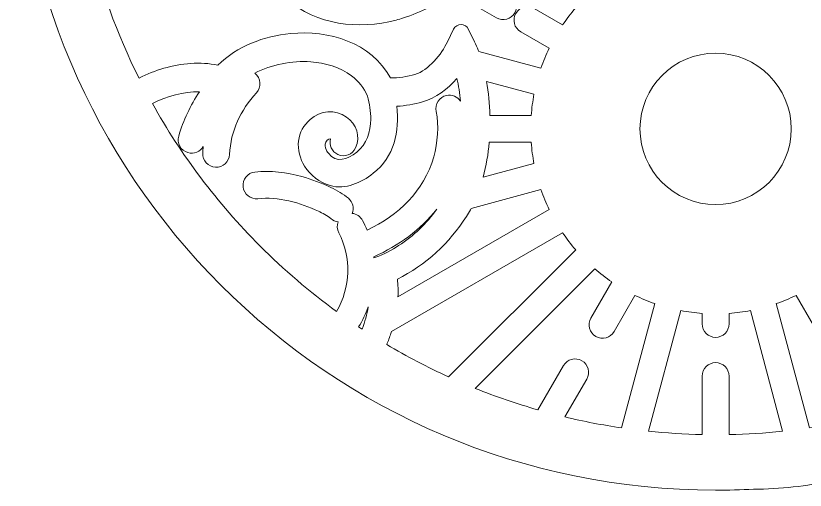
# Model space of a CAD drawing. Header units: millimetres. Extents: x -203 to 203, y -203 to 203.
# Drawn here: x -203.2 to 26, y -203.2 to -65.5 of the extents above; entities that cross this region are included whole.
import ezdxf

# ---------------------------------------------------------------- set-up
doc = ezdxf.new("R2010")
doc.units = ezdxf.units.MM
doc.header["$MEASUREMENT"] = 0
doc.layers.add('Layer 1', color=7, linetype='Continuous')

msp = doc.modelspace()

# ---------------------------------------------------------------- linework, layer by layer
at = {"layer": 'Layer 1', "lineweight": 9}
for points, knots in [([(33.7208, -200.4134), (76.3242, -193.2977), (114.4402, -172.9273), (143.6838, -143.6838), (180.4558, -106.9117), (203.2, -56.1117), (203.2, 0), (203.2, 56.1116), (180.4558, 106.9117), (143.6838, 143.6838), (108.1613, 179.2061), (61.0701, 200.2619), (10.8867, 202.9111), (9.3566, 202.9111), (7.8348, 203.165), (6.3208, 203.0996), (4.2214, 203.1637), (2.115, 203.2), (0, 203.2), (-112.2233, 203.2), (-203.2, 112.2234), (-203.2, 0), (-203.2, -112.2232), (-112.2236, -203.2), (0, -203.2), (3.7048, -203.2), (7.3858, -203.0983), (11.0418, -202.9022), (18.8322, -202.8955), (26.4212, -202.0358), (33.7208, -200.4134)], [0, 0, 0, 0, 0.1, 0.1, 0.1, 0.2, 0.2, 0.2, 0.3, 0.3, 0.3, 0.4, 0.4, 0.4, 0.5, 0.5, 0.5, 0.6, 0.6, 0.6, 0.7, 0.7, 0.7, 0.8, 0.8, 0.8, 0.9, 0.9, 0.9, 1, 1, 1, 1]), ([(-182.0734, -43.2027), (-178.7597, -57.2231), (-173.8393, -70.7784), (-167.4168, -83.623), (-165.0952, -82.4381), (-162.6552, -81.4776), (-160.1814, -80.7619), (-155.2302, -79.3294), (-149.576, -78.7404), (-144.4995, -79.885), (-139.0536, -74.3746), (-131.0343, -71.4053), (-123.432, -70.6939), (-112.3632, -69.6581), (-99.9639, -73.235), (-94.4126, -83.5819), (-92.1243, -83.6614), (-89.4729, -83.1203), (-87.3024, -82.5229), (-83.3238, -81.4279), (-79.5997, -76.6611), (-77.8653, -73.0918), (-77.8653, -73.0918), (-76.1004, -69.4597), (-76.1004, -69.4597), (-75.207, -67.6209), (-72.588, -67.6284), (-71.7051, -69.4723), (-71.7051, -69.4723), (-69.9625, -73.1121), (-69.9625, -73.1121), (-69.5836, -73.9035), (-69.2395, -74.7118), (-68.9249, -75.5309), (-68.8809, -75.6455), (-68.8374, -75.7604), (-68.7944, -75.8755), (-68.7944, -75.8755), (-50.7139, -80.7202), (-50.7139, -80.7202), (-50.0264, -78.7421), (-49.2284, -76.8159), (-48.3237, -74.9508), (-48.3237, -74.9508), (-56.598, -70.1736), (-56.598, -70.1736), (-58.4608, -69.0982), (-59.098, -66.7046), (-58.0203, -64.8438), (-56.9434, -62.9843), (-54.5545, -62.3483), (-52.6941, -63.4225), (-52.6941, -63.4225), (-44.4182, -68.2006), (-44.4182, -68.2006), (-43.246, -66.4768), (-41.9768, -64.8239), (-40.6171, -63.2516), (-40.6171, -63.2516), (-49.6595, -54.2093), (-49.6595, -54.2093), (-51.1835, -52.6853), (-51.1835, -50.2126), (-49.6595, -48.6886), (-48.1355, -47.1646), (-45.6627, -47.1646), (-44.1387, -48.6886), (-44.1387, -48.6886), (-35.0963, -57.731), (-35.0963, -57.731), (-33.5241, -56.3711), (-31.8713, -55.1021), (-30.1474, -53.9298), (-30.1474, -53.9298), (-38.4857, -39.4874), (-38.4857, -39.4874), (-39.3453, -39.9948), (-40.226, -40.4665), (-41.1266, -40.8968), (-48.8666, -44.5945), (-57.9176, -46.2742), (-66.4586, -45.1841), (-67.4849, -47.9956), (-68.981, -50.5983), (-70.8235, -52.9555), (-70.8235, -52.9555), (-59.7158, -59.3685), (-59.7158, -59.3685), (-57.8531, -60.4439), (-57.2158, -62.8374), (-58.2935, -64.6982), (-59.3704, -66.5578), (-61.7593, -67.1937), (-63.6198, -66.1195), (-63.6198, -66.1195), (-76.5086, -58.6781), (-76.5086, -58.6781), (-76.5086, -58.6781), (-76.6471, -58.789), (-76.6471, -58.789), (-80.7642, -62.073), (-85.6212, -64.5934), (-90.6411, -66.1722), (-91.3492, -66.395), (-92.0631, -66.6), (-92.7816, -66.7869), (-103.7598, -69.6429), (-115.8135, -68.2563), (-124.5786, -60.6382), (-125.1065, -60.8327), (-125.6384, -61.016), (-126.1741, -61.1877), (-136.4335, -64.4748), (-147.3307, -63.2108), (-157.0259, -58.736), (-160.6695, -57.0543), (-164.1689, -54.9044), (-167.2692, -52.3534), (-169.148, -50.8074), (-171.1525, -48.9078), (-172.524, -46.8716), (-175.8675, -46.0365), (-179.0825, -44.8216), (-182.0734, -43.2027)], [0, 0, 0, 0, 0.02439024, 0.02439024, 0.02439024, 0.04878049, 0.04878049, 0.04878049, 0.07317073, 0.07317073, 0.07317073, 0.09756098, 0.09756098, 0.09756098, 0.12195122, 0.12195122, 0.12195122, 0.14634146, 0.14634146, 0.14634146, 0.17073171, 0.17073171, 0.17073171, 0.19512195, 0.19512195, 0.19512195, 0.2195122, 0.2195122, 0.2195122, 0.24390244, 0.24390244, 0.24390244, 0.26829268, 0.26829268, 0.26829268, 0.29268293, 0.29268293, 0.29268293, 0.31707317, 0.31707317, 0.31707317, 0.34146341, 0.34146341, 0.34146341, 0.36585366, 0.36585366, 0.36585366, 0.3902439, 0.3902439, 0.3902439, 0.41463415, 0.41463415, 0.41463415, 0.43902439, 0.43902439, 0.43902439, 0.46341463, 0.46341463, 0.46341463, 0.48780488, 0.48780488, 0.48780488, 0.51219512, 0.51219512, 0.51219512, 0.53658537, 0.53658537, 0.53658537, 0.56097561, 0.56097561, 0.56097561, 0.58536585, 0.58536585, 0.58536585, 0.6097561, 0.6097561, 0.6097561, 0.63414634, 0.63414634, 0.63414634, 0.65853659, 0.65853659, 0.65853659, 0.68292683, 0.68292683, 0.68292683, 0.70731707, 0.70731707, 0.70731707, 0.73170732, 0.73170732, 0.73170732, 0.75609756, 0.75609756, 0.75609756, 0.7804878, 0.7804878, 0.7804878, 0.80487805, 0.80487805, 0.80487805, 0.82926829, 0.82926829, 0.82926829, 0.85365854, 0.85365854, 0.85365854, 0.87804878, 0.87804878, 0.87804878, 0.90243902, 0.90243902, 0.90243902, 0.92682927, 0.92682927, 0.92682927, 0.95121951, 0.95121951, 0.95121951, 0.97560976, 0.97560976, 0.97560976, 1, 1, 1, 1]), ([(-21.9598, -98.348), (-21.9598, -110.4764), (-12.1284, -120.3076), (-0.0001, -120.3076), (12.1283, -120.3076), (21.9596, -110.4765), (21.9596, -98.348), (21.9596, -86.2196), (12.1283, -76.3885), (-0.0001, -76.3885), (-12.1285, -76.3885), (-21.9598, -86.2197), (-21.9598, -98.348)], [0, 0, 0, 0, 0.25, 0.25, 0.25, 0.5, 0.5, 0.5, 0.75, 0.75, 0.75, 1, 1, 1, 1]), ([(-163.5415, -90.9571), (-155.1844, -105.9603), (-144.713, -119.8816), (-132.2973, -132.2974), (-125.3308, -139.2638), (-117.8893, -145.6167), (-110.0499, -151.3292), (-106.0182, -144.4354), (-105.701, -135.6243), (-109.4045, -128.5383), (-109.952, -127.4907), (-109.9754, -126.3076), (-109.5689, -125.2891), (-110.3447, -125.2098), (-111.1034, -124.8994), (-111.7309, -124.3499), (-112.6036, -123.5858), (-114.2753, -122.7536), (-115.3189, -122.2544), (-120.4698, -119.7907), (-127.181, -117.9515), (-132.8757, -118.6174), (-135.0111, -118.867), (-136.956, -117.319), (-137.1997, -115.1843), (-137.443, -113.0527), (-135.9012, -111.1155), (-133.7716, -110.8663), (-129.2321, -110.3353), (-124.524, -110.9592), (-120.1405, -112.1703), (-117.2509, -112.9688), (-114.3875, -114.0572), (-111.6947, -115.3758), (-110.069, -116.1718), (-107.9638, -117.2883), (-106.5972, -118.4848), (-105.3276, -119.5966), (-104.9557, -121.3693), (-105.545, -122.8598), (-104.2916, -122.9927), (-103.1257, -123.7302), (-102.4983, -124.9303), (-102.0148, -125.8552), (-101.5766, -126.8038), (-101.191, -127.7736), (-92.1005, -123.3375), (-84.6673, -116.4996), (-81.8439, -106.4455), (-80.7477, -102.5418), (-80.2681, -97.3153), (-81.1232, -93.2843), (-81.5693, -91.1807), (-80.2201, -89.1054), (-78.1164, -88.6594), (-76.5201, -88.3209), (-74.9403, -89.0162), (-74.0769, -90.2868), (-74.2972, -88.0618), (-74.6425, -85.8442), (-75.1265, -83.709), (-77.8234, -86.8073), (-81.1866, -89.436), (-85.1231, -90.5195), (-87.513, -91.1773), (-90.0477, -91.6617), (-92.563, -91.7965), (-91.6967, -99.0448), (-93.3238, -106.47), (-99.4095, -111.2376), (-102.9645, -114.0226), (-107.3925, -116.045), (-111.9621, -114.8083), (-115.0768, -113.9654), (-117.5911, -111.775), (-119.3481, -109.1278), (-120.6764, -107.1263), (-121.3734, -104.2779), (-121.1028, -101.9033), (-120.8172, -99.3972), (-119.6171, -97.2781), (-117.7278, -95.6227), (-114.7047, -92.9739), (-110.4561, -92.6485), (-107.1964, -94.9164), (-104.3097, -96.9248), (-103.0141, -100.5475), (-104.5164, -103.8496), (-105.4077, -105.8085), (-107.7273, -106.6776), (-109.6862, -105.7865), (-111.4425, -104.9875), (-112.3228, -103.0404), (-111.844, -101.2344), (-112.4468, -101.0686), (-113.2669, -102.0383), (-113.3506, -102.7724), (-113.4236, -103.4131), (-113.2018, -104.2808), (-112.8418, -104.8267), (-112.7155, -105.0182), (-112.5865, -105.2078), (-112.4449, -105.3885), (-110.0436, -108.4536), (-106.8794, -107.1894), (-104.2113, -105.0992), (-101.209, -102.7472), (-100.1534, -99.2216), (-100.1243, -95.5372), (-100.1077, -93.4362), (-100.4433, -90.9153), (-101.086, -88.8876), (-102.0583, -86.4799), (-103.6349, -84.4861), (-105.702, -82.9261), (-109.0555, -80.3952), (-113.3795, -79.1997), (-117.5222, -78.9002), (-122.9808, -78.5055), (-128.9512, -79.6032), (-133.8084, -82.2071), (-132.0232, -83.6077), (-131.8015, -86.2484), (-133.3429, -87.9209), (-137.9396, -92.9083), (-140.8117, -98.9317), (-141.1155, -105.7596), (-141.2109, -107.9052), (-143.0315, -109.576), (-145.1777, -109.4835), (-147.3255, -109.391), (-148.9999, -107.5667), (-148.9042, -105.4184), (-148.8746, -104.7542), (-148.8257, -104.0921), (-148.7574, -103.4328), (-149.6291, -104.9597), (-151.4657, -105.7538), (-153.2269, -105.2434), (-155.2901, -104.6456), (-156.4822, -102.4801), (-155.8855, -100.4169), (-154.571, -95.8708), (-152.4722, -91.5252), (-149.8814, -87.5687), (-154.3607, -87.4939), (-159.2811, -88.8044), (-163.5415, -90.9571)], [0, 0, 0, 0, 0.02040816, 0.02040816, 0.02040816, 0.04081633, 0.04081633, 0.04081633, 0.06122449, 0.06122449, 0.06122449, 0.08163265, 0.08163265, 0.08163265, 0.10204082, 0.10204082, 0.10204082, 0.12244898, 0.12244898, 0.12244898, 0.14285714, 0.14285714, 0.14285714, 0.16326531, 0.16326531, 0.16326531, 0.18367347, 0.18367347, 0.18367347, 0.20408163, 0.20408163, 0.20408163, 0.2244898, 0.2244898, 0.2244898, 0.24489796, 0.24489796, 0.24489796, 0.26530612, 0.26530612, 0.26530612, 0.28571429, 0.28571429, 0.28571429, 0.30612245, 0.30612245, 0.30612245, 0.32653061, 0.32653061, 0.32653061, 0.34693878, 0.34693878, 0.34693878, 0.36734694, 0.36734694, 0.36734694, 0.3877551, 0.3877551, 0.3877551, 0.40816327, 0.40816327, 0.40816327, 0.42857143, 0.42857143, 0.42857143, 0.44897959, 0.44897959, 0.44897959, 0.46938776, 0.46938776, 0.46938776, 0.48979592, 0.48979592, 0.48979592, 0.51020408, 0.51020408, 0.51020408, 0.53061224, 0.53061224, 0.53061224, 0.55102041, 0.55102041, 0.55102041, 0.57142857, 0.57142857, 0.57142857, 0.59183673, 0.59183673, 0.59183673, 0.6122449, 0.6122449, 0.6122449, 0.63265306, 0.63265306, 0.63265306, 0.65306122, 0.65306122, 0.65306122, 0.67346939, 0.67346939, 0.67346939, 0.69387755, 0.69387755, 0.69387755, 0.71428571, 0.71428571, 0.71428571, 0.73469388, 0.73469388, 0.73469388, 0.75510204, 0.75510204, 0.75510204, 0.7755102, 0.7755102, 0.7755102, 0.79591837, 0.79591837, 0.79591837, 0.81632653, 0.81632653, 0.81632653, 0.83673469, 0.83673469, 0.83673469, 0.85714286, 0.85714286, 0.85714286, 0.87755102, 0.87755102, 0.87755102, 0.89795918, 0.89795918, 0.89795918, 0.91836735, 0.91836735, 0.91836735, 0.93877551, 0.93877551, 0.93877551, 0.95918367, 0.95918367, 0.95918367, 0.97959184, 0.97959184, 0.97959184, 1, 1, 1, 1]), ([(-53.5375, -94.4517), (-53.3865, -92.3515), (-53.114, -90.2848), (-52.7284, -88.2585), (-52.7284, -88.2585), (-66.5073, -84.5664), (-66.5073, -84.5664), (-65.9386, -87.8169), (-65.6205, -91.1303), (-65.5211, -94.4263), (-65.5211, -94.4263), (-65.5204, -94.4516), (-65.5204, -94.4516), (-65.5204, -94.4516), (-53.5375, -94.4517), (-53.5375, -94.4517)], [0, 0, 0, 0, 0.2, 0.2, 0.2, 0.4, 0.4, 0.4, 0.6, 0.6, 0.6, 0.8, 0.8, 0.8, 1, 1, 1, 1]), ([(-52.7284, -108.4374), (-53.1138, -106.4109), (-53.3857, -104.3443), (-53.5375, -102.2443), (-53.5375, -102.2443), (-65.7296, -102.2442), (-65.7296, -102.2442), (-65.7296, -102.2442), (-65.7324, -102.2757), (-65.7324, -102.2757), (-66.0264, -105.6847), (-66.589, -109.0863), (-67.4839, -112.3912), (-67.4839, -112.3912), (-52.7284, -108.4374), (-52.7284, -108.4374)], [0, 0, 0, 0, 0.2, 0.2, 0.2, 0.4, 0.4, 0.4, 0.6, 0.6, 0.6, 0.8, 0.8, 0.8, 1, 1, 1, 1]), ([(-48.3222, -121.7485), (-49.2275, -119.8824), (-50.0266, -117.9552), (-50.714, -115.9758), (-50.714, -115.9758), (-70.9902, -121.4088), (-70.9902, -121.4088), (-71.0611, -121.542), (-71.1326, -121.6747), (-71.205, -121.807), (-71.5656, -122.4658), (-71.9466, -123.1134), (-72.3482, -123.7481), (-77.1499, -131.336), (-84.2905, -138.0032), (-92.4084, -141.9254), (-92.1926, -143.638), (-92.139, -145.3693), (-92.2206, -147.0932), (-92.2206, -147.0932), (-48.3222, -121.7485), (-48.3222, -121.7485)], [0, 0, 0, 0, 0.14285714, 0.14285714, 0.14285714, 0.28571429, 0.28571429, 0.28571429, 0.42857143, 0.42857143, 0.42857143, 0.57142857, 0.57142857, 0.57142857, 0.71428571, 0.71428571, 0.71428571, 0.85714286, 0.85714286, 0.85714286, 1, 1, 1, 1]), ([(-98.6246, -135.5795), (-98.6246, -135.5795), (-99.2194, -135.7729), (-99.2194, -135.7729), (-99.2303, -135.6749), (-99.2416, -135.577), (-99.2534, -135.479), (-91.9876, -132.1709), (-85.5841, -127.6168), (-80.8985, -121.6055), (-83.9298, -125.7916), (-87.6933, -129.423), (-92.0415, -132.2388), (-93.9404, -133.4685), (-96.4487, -134.8717), (-98.6246, -135.5795)], [0, 0, 0, 0, 0.2, 0.2, 0.2, 0.4, 0.4, 0.4, 0.6, 0.6, 0.6, 0.8, 0.8, 0.8, 1, 1, 1, 1]), ([(-95.4917, -160.9322), (-89.6638, -164.3964), (-83.6611, -167.535), (-77.5092, -170.3364), (-77.5092, -170.3364), (-40.6172, -133.4443), (-40.6172, -133.4443), (-41.9778, -131.8712), (-43.2478, -130.2173), (-44.4205, -128.4922), (-44.4205, -128.4922), (-94.1187, -157.1854), (-94.1187, -157.1854), (-94.1733, -157.3563), (-94.2291, -157.5269), (-94.2857, -157.6972), (-94.6485, -158.7881), (-95.0517, -159.8675), (-95.4917, -160.9322)], [0, 0, 0, 0, 0.16666667, 0.16666667, 0.16666667, 0.33333333, 0.33333333, 0.33333333, 0.5, 0.5, 0.5, 0.66666667, 0.66666667, 0.66666667, 0.83333333, 0.83333333, 0.83333333, 1, 1, 1, 1]), ([(-69.7789, -173.6476), (-63.8294, -176.0376), (-57.7551, -178.1195), (-51.5784, -179.8857), (-51.5784, -179.8857), (-44.1661, -167.0474), (-44.1661, -167.0474), (-43.0907, -165.1846), (-40.6972, -164.5474), (-38.8364, -165.6251), (-36.9768, -166.702), (-36.3409, -169.0909), (-37.4151, -170.9513), (-37.4151, -170.9513), (-43.7597, -181.9406), (-43.7597, -181.9406), (-38.3343, -183.2404), (-32.8389, -184.2999), (-27.2875, -185.112), (-27.2875, -185.112), (-17.6278, -149.0619), (-17.6278, -149.0619), (-19.6072, -148.3746), (-21.5344, -147.5751), (-23.4006, -146.6701), (-23.4006, -146.6701), (-29.4505, -157.1488), (-29.4505, -157.1488), (-30.5233, -159.0069), (-32.906, -159.6515), (-34.767, -158.5821), (-36.6301, -157.5115), (-37.2766, -155.1217), (-36.2018, -153.2601), (-36.2018, -153.2601), (-30.1444, -142.7683), (-30.1444, -142.7683), (-31.8694, -141.5959), (-33.5231, -140.3254), (-35.0964, -138.9651), (-35.0964, -138.9651), (-69.7789, -173.6476), (-69.7789, -173.6476)], [0, 0, 0, 0, 0.07142857, 0.07142857, 0.07142857, 0.14285714, 0.14285714, 0.14285714, 0.21428571, 0.21428571, 0.21428571, 0.28571429, 0.28571429, 0.28571429, 0.35714286, 0.35714286, 0.35714286, 0.42857143, 0.42857143, 0.42857143, 0.5, 0.5, 0.5, 0.57142857, 0.57142857, 0.57142857, 0.64285714, 0.64285714, 0.64285714, 0.71428571, 0.71428571, 0.71428571, 0.78571429, 0.78571429, 0.78571429, 0.85714286, 0.85714286, 0.85714286, 0.92857143, 0.92857143, 0.92857143, 1, 1, 1, 1]), ([(27.2897, -185.1208), (28.4247, -184.955), (29.558, -184.7788), (30.6897, -184.5921), (34.9296, -183.627), (39.0747, -182.3505), (43.0944, -180.7809), (43.0944, -180.7809), (23.4006, -146.67), (23.4006, -146.67), (21.5344, -147.5753), (19.607, -148.3741), (17.6277, -149.0618), (17.6277, -149.0618), (27.2897, -185.1208), (27.2897, -185.1208)], [0, 0, 0, 0, 0.2, 0.2, 0.2, 0.4, 0.4, 0.4, 0.6, 0.6, 0.6, 0.8, 0.8, 0.8, 1, 1, 1, 1]), ([(-103.6402, -155.8011), (-103.3051, -156.0244), (-102.9681, -156.2446), (-102.6317, -156.4657), (-101.8425, -154.3506), (-101.2336, -152.174), (-100.8647, -149.9998), (-101.587, -152.0226), (-102.5159, -153.968), (-103.6402, -155.8011)], [0, 0, 0, 0, 0.33333333, 0.33333333, 0.33333333, 0.66666667, 0.66666667, 0.66666667, 1, 1, 1, 1]), ([(-19.4708, -186.0876), (-19.4708, -186.0876), (-10.0894, -151.0763), (-10.0894, -151.0763), (-8.0653, -151.4613), (-6.0014, -151.733), (-3.9041, -151.885), (-3.9041, -151.885), (-3.9041, -154.9517), (-3.9041, -154.9517), (-3.9041, -157.1072), (-2.1556, -158.8557), (-0.0001, -158.8557), (2.1554, -158.8557), (3.9039, -157.1072), (3.9039, -154.9517), (3.9039, -154.9517), (3.9039, -151.885), (3.9039, -151.885), (6.0017, -151.7342), (8.0653, -151.4613), (10.0894, -151.0763), (10.0894, -151.0763), (19.4727, -186.0948), (19.4727, -186.0948), (14.2993, -186.6294), (9.1041, -186.9496), (3.9039, -187.0562), (3.9039, -187.0562), (3.9039, -170.094), (3.9039, -170.094), (3.9039, -167.9386), (2.1554, -166.19), (-0.0001, -166.19), (-2.1556, -166.19), (-3.9041, -167.9386), (-3.9041, -170.094), (-3.9041, -170.094), (-3.9041, -187.0529), (-3.9041, -187.0529), (-9.1269, -186.9444), (-14.3195, -186.6219), (-19.4708, -186.0876)], [0, 0, 0, 0, 0.07142857, 0.07142857, 0.07142857, 0.14285714, 0.14285714, 0.14285714, 0.21428571, 0.21428571, 0.21428571, 0.28571429, 0.28571429, 0.28571429, 0.35714286, 0.35714286, 0.35714286, 0.42857143, 0.42857143, 0.42857143, 0.5, 0.5, 0.5, 0.57142857, 0.57142857, 0.57142857, 0.64285714, 0.64285714, 0.64285714, 0.71428571, 0.71428571, 0.71428571, 0.78571429, 0.78571429, 0.78571429, 0.85714286, 0.85714286, 0.85714286, 0.92857143, 0.92857143, 0.92857143, 1, 1, 1, 1])]:
    msp.add_open_spline(points, degree=3, knots=knots, dxfattribs=at)

doc.saveas('drawing.dxf')
